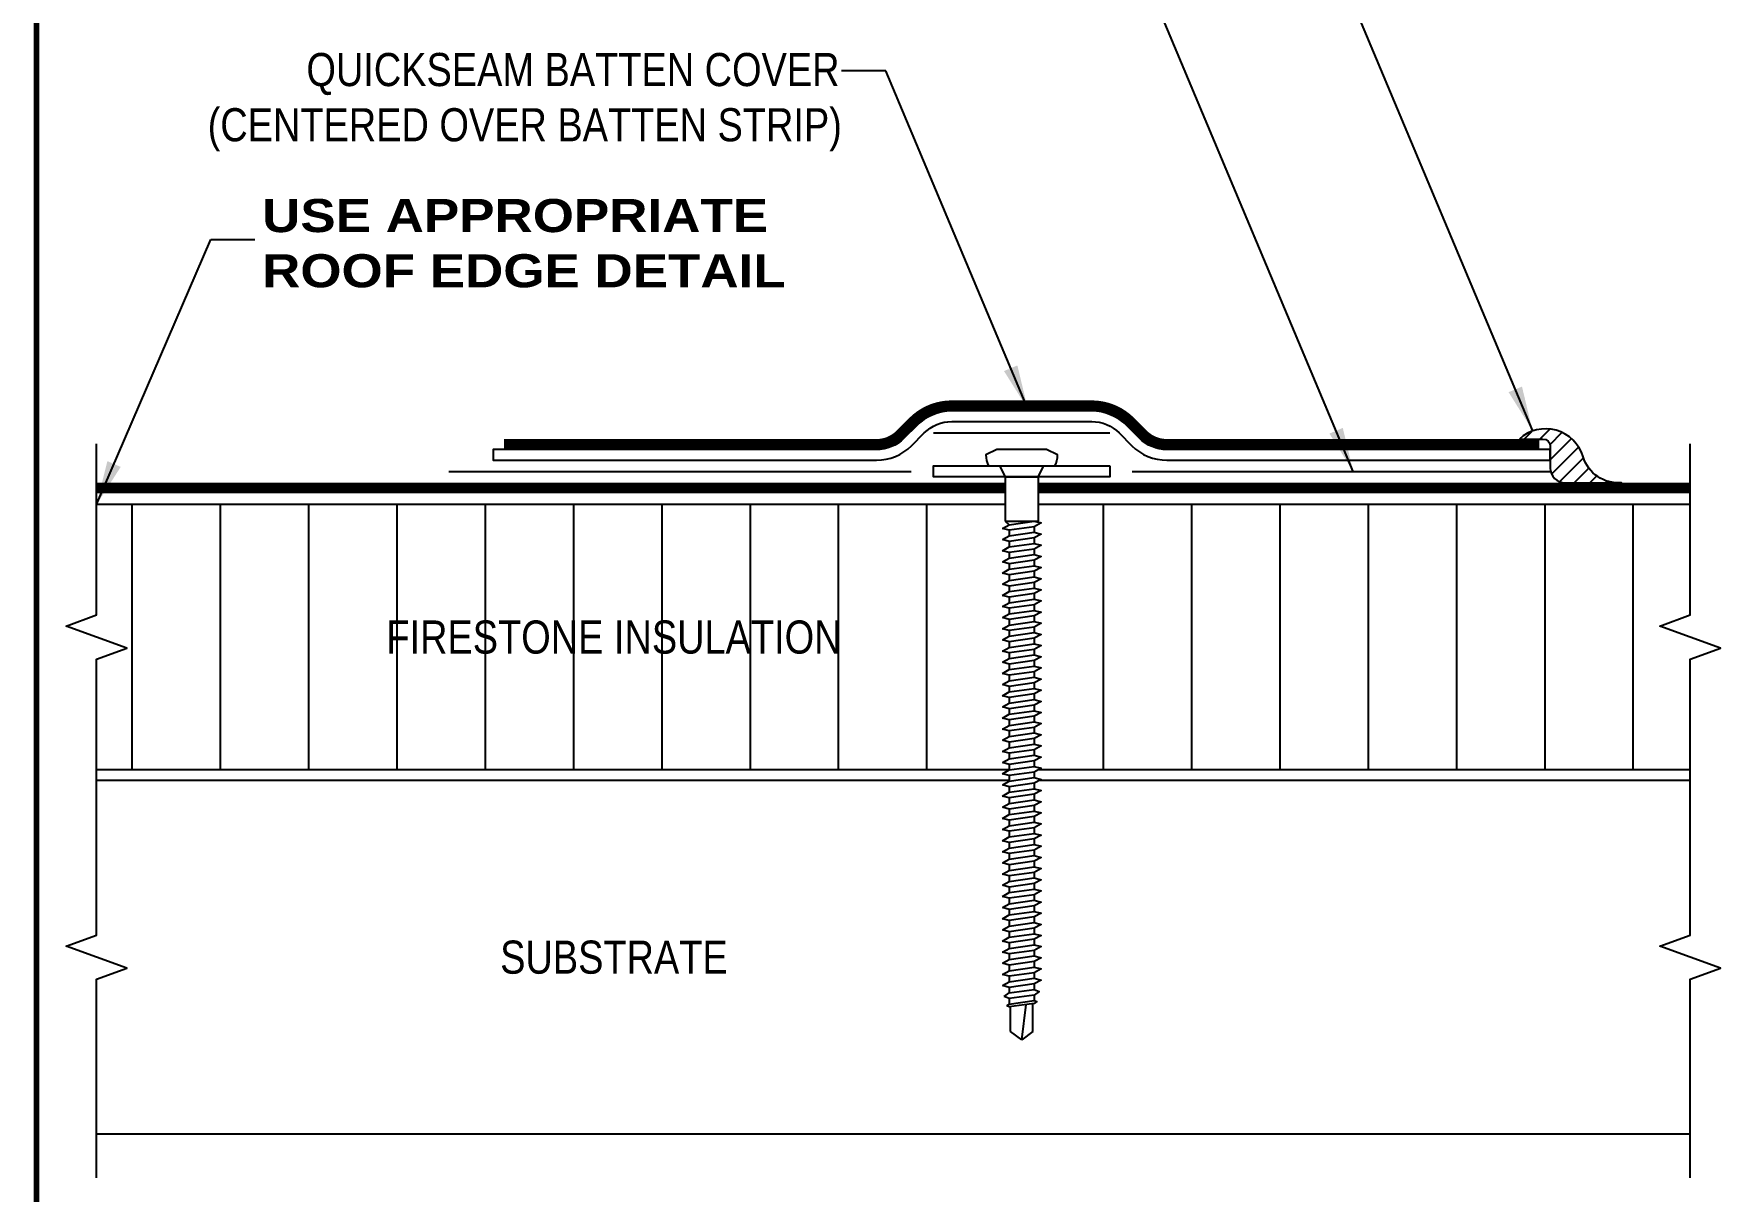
# Model space of a CAD drawing. Header units: inches. Extents: x 233.4 to 253.5, y -206.2 to -189.4.
# Drawn here: x 233.45 to 243.01, y -201.69 to -195.13 of the extents above; entities that cross this region are included whole.
import ezdxf
from ezdxf.enums import TextEntityAlignment as Align

# ---------------------------------------------------------------- set-up
doc = ezdxf.new("R2010")
doc.units = ezdxf.units.IN
doc.header["$MEASUREMENT"] = 0
doc.linetypes.add('HIDDEN', pattern=[0.375, 0.25, -0.125])
doc.layers.get('0').update_dxf_attribs({"linetype": 'CONTINUOUS'})
for name, color, linetype in [('FSBP-ACCESSORY-FIRESTONE', 7, 'CONTINUOUS'), ('FSBP-ADHESIVE', 1, 'HIDDEN'), ('FSBP-ANNO-NOTE', 7, 'CONTINUOUS'), ('FSBP-INSULATION', 7, 'CONTINUOUS'), ('FSBP-MEMBRANE', 7, 'CONTINUOUS'), ('FSBP-SEALANTS', 1, 'CONTINUOUS'), ('FSBP-SUBSTRATE-GENERIC', 9, 'CONTINUOUS'), ('FSBP-TTLB-BORDER', 7, 'CONTINUOUS'), ('FSBP-TTLB-TEXT', 7, 'CONTINUOUS')]:
    doc.layers.add(name, color=color, linetype=linetype)
doc.styles.add('FSBP_ARIAL', font='arial.ttf')
doc.styles.add('FSBP_ARIAL_BOLD', font='')
doc.styles.add('FSBP_ARIAL_NAR', font='ARIALN.TTF')
doc.styles.get('FSBP_ARIAL_BOLD').set_extended_font_data('Arial Black')
doc.linetypes.add('ZIGZAG', pattern='A,0.0001,-0.2,[131,ltypeshp.shx,S=0.2,R=0,X=-0.2,Y=0],-0.4,[131,ltypeshp.shx,S=0.2,R=180,X=0.2,Y=0],-0.2', length=0.8001)
doc.dimstyles.new('FSBP-LEADER', dxfattribs={"dimtxt": 0.1875, "dimasz": 0.25, "dimexe": 0.0625, "dimexo": 0.125, "dimgap": 0.125, "dimtad": 0, "dimtih": 1, "dimtoh": 1, "dimdec": 4, "dimzin": 0, "dimdsep": 46, "dimlunit": 4, "dimtxsty": 'FSBP_ARIAL_NAR', "dimcen": 0.09375, "dimclrd": 256, "dimclre": 256, "dimclrt": 256, "dimadec": 0, "dimazin": 0, "dimtfac": 1, "dimtdec": 4, "dimtofl": 0, "dimtmove": 0, "dimatfit": 3, "dimfxl": 1, "dimtolj": 1, "dimtzin": 0, "dimlwd": -1, "dimlwe": -1, "dimarcsym": 0})

# ---------------------------------------------------------------- blocks, each defined once
blk = doc.blocks.new('TTLB-EPDM_1')
at = {"layer": 'FSBP-TTLB-BORDER', "const_width": 0.03125}
blk.add_lwpolyline([(20, 0), (20, 13), (0, 13), (0, 0)], dxfattribs=at)
at = {"layer": 'FSBP-TTLB-TEXT'}
for tag, height, style, p in [('MAXIMUM_WARRANTY', 0.1875, 'FSBP_ARIAL_BOLD', (18.03987100774941, 0.2240244307510579)), ('ACCPT_SYSTEMS', 0.21875, 'FSBP_ARIAL', (12.49438170418193, -1.125))]:
    blk.add_attdef(tag, text='', height=height, dxfattribs=dict(at, style=style)).set_placement(p, align=Align.MIDDLE_LEFT)
for tag, height, style, p in [('DETAIL_DESCP_LINE_1', 0.21875, 'FSBP_ARIAL_BOLD', (10.33118450231211, -0.3736318192489421)), ('ISSUE_REV_DATE', 0.21875, 'FSBP_ARIAL', (16.84069633627263, -0.7282559425942452)), ('DETAIL_NUMBER', 0.4375, 'FSBP_ARIAL', (18.91941590748775, -0.8931630692489421))]:
    blk.add_attdef(tag, text='', height=height, dxfattribs=dict(at, style=style)).set_placement(p, align=Align.MIDDLE_CENTER)
blk = doc.blocks.new('FSBP_AP_FASTENER_01')
at = {"layer": 'FSBP-ACCESSORY-FIRESTONE'}
for p, q in [((-0.125, 0.04849224421338505), (-0.09375, -0.01400775578661495)), ((0.09375, -0.01400775578661495), (0.125, 0.04849224421338505)), ((-0.09375, -0.01400775578661495), (-0.09375, -0.264007755786615)), ((-0.09375, -0.01400775578661495), (0.09375, -0.01400775578661495)), ((0.09375, -0.01400775578661495), (0.09375, -0.264007755786615)), ((-0.09375, -0.264007755786615), (-0.0703125, -0.2840970415008996)), ((-0.0703125, -0.3156643085181585), (-0.0703125, -0.3472315755354103)), ((-0.0703125, -0.3787988425526763), (-0.0703125, -0.410366109569928)), ((0.0703125, -0.2955750228038667), (0.0703125, -0.3271422898211327)), ((0.0703125, -0.3587095568383845), (0.0703125, -0.3902768238556433)), ((-0.0703125, -0.4419333765871798), (-0.0703125, -0.4735006436044458)), ((0.0703125, -0.4218440908729022), (0.0703125, -0.453411357890154)), ((-0.0703125, -0.5050679106216975), (-0.0703125, -0.5366351776389564)), ((-0.0703125, -0.5682024446562153), (-0.0703125, -0.599769711673467)), ((0.0703125, -0.4849786249074128), (0.0703125, -0.5165458919246717)), ((0.0703125, -0.5481131589419235), (0.0703125, -0.5796804259591894)), ((-0.0703125, -0.631336978690733), (-0.0703125, -0.6629042457079848)), ((0.0703125, -0.6112476929764412), (0.0703125, -0.6428149599937001)), ((-0.0703125, -0.6944715127252366), (-0.0703125, -0.7260387797425025)), ((-0.0703125, -0.7576060467597543), (-0.0703125, -0.7891733137770132)), ((0.0703125, -0.674382227010959), (0.0703125, -0.7059494940282107)), ((0.0703125, -0.7375167610454696), (0.0703125, -0.7690840280627285)), ((-0.0703125, -0.820740580794272), (-0.0703125, -0.8523078478115238)), ((0.0703125, -0.8006512950799802), (0.0703125, -0.8322185620972462)), ((-0.0703125, -0.8838751148287898), (-0.0703125, -0.9154423818460415)), ((-0.0703125, -0.9470096488632933), (-0.0703125, -0.9785769158805593)), ((0.0703125, -0.863785829114498), (0.0703125, -0.8953530961317568)), ((0.0703125, -0.9269203631490157), (0.0703125, -0.9584876301662675)), ((-0.0703125, -1.010144182897811), (-0.0703125, -1.04171144991507)), ((0.0703125, -0.9900548971835264), (0.0703125, -1.021622164200785)), ((-0.0703125, -1.073278716932329), (-0.0703125, -1.104845983949581)), ((-0.0703125, -1.136413250966847), (-0.0703125, -1.167980517984098)), ((0.0703125, -1.053189431218037), (0.0703125, -1.084756698235303)), ((0.0703125, -1.116323965252555), (0.0703125, -1.147891232269814)), ((-0.0703125, -1.19954778500135), (-0.0703125, -1.231115052018616)), ((0.0703125, -1.179458499287072), (0.0703125, -1.211025766304324)), ((0.0703125, -1.242593033321583), (0.0703125, -1.274160300338842)), ((-0.0703125, -1.262682319035868), (-0.0703125, -1.294249586053127)), ((-0.0703125, -1.325816853070386), (-0.0703125, -1.357384120087637)), ((0.0703125, -1.305727567356094), (0.0703125, -1.33729483437336)), ((-0.0703125, -1.388951387104903), (-0.0703125, -1.420518654122155)), ((0.0703125, -1.368862101390611), (0.0703125, -1.40042936840787)), ((0.0703125, -1.431996635425129), (0.0703125, -1.463563902442381)), ((-0.0703125, -1.452085921139407), (-0.0703125, -1.483653188156673)), ((-0.0703125, -1.515220455173925), (-0.0703125, -1.546787722191183)), ((0.0703125, -1.49513116945964), (0.0703125, -1.526698436476899)), ((-0.0703125, -1.578354989208442), (-0.0703125, -1.609922256225694)), ((0.0703125, -1.558265703494151), (0.0703125, -1.589832970511416)), ((0.0703125, -1.621400237528668), (0.0703125, -1.652967504545927)), ((-0.0703125, -1.64148952324296), (-0.0703125, -1.673056790260212)), ((-0.0703125, -1.704624057277464), (-0.0703125, -1.73619132429473)), ((0.0703125, -1.684534771563186), (0.0703125, -1.716102038580438)), ((-0.0703125, -1.767758591311981), (-0.0703125, -1.79932585832924)), ((0.0703125, -1.747669305597697), (0.0703125, -1.779236572614955)), ((0.0703125, -1.810803839632207), (0.0703125, -1.842371106649473)), ((-0.0703125, -1.830893125346499), (-0.0703125, -1.862460392363751)), ((-0.0703125, -1.894027659381017), (-0.0703125, -1.925594926398269)), ((0.0703125, -1.873938373666725), (0.0703125, -1.905505640683984)), ((-0.0703125, -1.95716219341552), (-0.0703125, -1.988729460432786)), ((0.0703125, -1.937072907701243), (0.0703125, -1.968640174718495)), ((0.0703125, -2.000207441735753), (0.0703125, -2.031774708753012)), ((-0.0703125, -2.020296727450038), (-0.0703125, -2.051863994467297)), ((-0.0703125, -2.083431261484556), (-0.0703125, -2.114998528501808)), ((0.0703125, -2.063341975770264), (0.0703125, -2.09490924278753)), ((-0.0703125, -2.146565795519074), (-0.0703125, -2.178133062536325)), ((0.0703125, -2.126476509804782), (0.0703125, -2.158043776822041)), ((0.0703125, -2.189611043839299), (0.0703125, -2.221178310856551)), ((-0.0703125, -2.209700329553577), (-0.0703125, -2.241267596570843)), ((-0.0703125, -2.272834863588095), (-0.0703125, -2.304402130605354)), ((0.0703125, -2.25274557787381), (0.0703125, -2.284312844891069)), ((-0.0703125, -2.335969397622613), (-0.0703125, -2.367536664639864)), ((0.0703125, -2.315880111908321), (0.0703125, -2.347447378925587)), ((0.0703125, -2.379014645942839), (0.0703125, -2.410581912960097)), ((-0.0703125, -2.39910393165713), (-0.0703125, -2.430671198674382)), ((-0.0703125, -2.462238465691634), (-0.0703125, -2.4938057327089)), ((0.0703125, -2.442149179977356), (0.0703125, -2.473716446994608)), ((-0.0703125, -2.525372999726152), (-0.0703125, -2.55694026674341)), ((0.0703125, -2.505283714011867), (0.0703125, -2.536850981029126)), ((0.0703125, -2.568418248046378), (0.0703125, -2.599985515063644)), ((-0.0703125, -2.588507533760669), (-0.0703125, -2.620074800777921)), ((-0.0703125, -2.651642067795187), (-0.0703125, -2.683209334812439)), ((0.0703125, -2.631552782080895), (0.0703125, -2.663120049098154)), ((-0.0703125, -2.714776601829691), (-0.0703125, -2.746343868846957)), ((0.0703125, -2.694687316115413), (0.0703125, -2.726254583132665)), ((0.0703125, -2.757821850149924), (0.0703125, -2.789389117167183)), ((-0.0703125, -2.777911135864208), (-0.0703125, -2.809478402881467)), ((-0.0703125, -2.841045669898726), (-0.0703125, -2.872612936915978)), ((0.0703125, -2.820956384184434), (0.0703125, -2.8525236512017)), ((-0.0703125, -2.904180203933244), (-0.0703125, -2.935747470950496)), ((0.0703125, -2.884090918218952), (0.0703125, -2.915658185236211)), ((0.0703125, -2.94722545225347), (0.0703125, -2.978792719270722)), ((-0.0703125, -2.967314737967747), (-0.0703125, -2.998882004985013)), ((-0.0625, -3.154632755786622), (-0.0625, -3.013549567065063)), ((0, -3.201507755786615), (0.02460623630038583, -3.00110581902215)), ((0.0625, -3.154632755786601), (0.0625, -2.995692424207924)), ((0, -3.201507755786615), (-0.06250000000001421, -3.154632755786615)), ((0.0625, -3.154632755786615), (0, -3.201507755786615))]:
    blk.add_line(p, q, dxfattribs=at)
blk.add_lwpolyline([(0.1875, 0.04849224421338505, 0.1250000000000271), (0.203125, 0.110992244213385), (0.140625, 0.142242244213385), (-0.140625, 0.142242244213385), (-0.203125, 0.110992244213385, 0.1250000000000271), (-0.1875, 0.04849224421338505)], format="xyb", close=True, dxfattribs=at)
for points in [[(-0.109375, -0.3054610321523867), (-0.0703125, -0.2840970415008996), (0.0703125, -0.264007755786615), (0.109375, -0.2742110321523867), (0.0703125, -0.2955750228038667), (-0.0703125, -0.3156643085181585)], [(-0.109375, -0.3685955661869045), (-0.0703125, -0.3472315755354103), (0.0703125, -0.3271422898211327), (0.109375, -0.3373455661869045), (0.0703125, -0.3587095568383845), (-0.0703125, -0.3787988425526763)], [(-0.109375, -0.431730100221408), (-0.0703125, -0.410366109569928), (0.0703125, -0.3902768238556433), (0.109375, -0.400480100221408), (0.0703125, -0.4218440908729022), (-0.0703125, -0.4419333765871798)], [(-0.109375, -0.4948646342559258), (-0.0703125, -0.4735006436044458), (0.0703125, -0.453411357890154), (0.109375, -0.4636146342559258), (0.0703125, -0.4849786249074128), (-0.0703125, -0.5050679106216975)], [(-0.109375, -0.5579991682904435), (-0.0703125, -0.5366351776389564), (0.0703125, -0.5165458919246717), (0.109375, -0.5267491682904435), (0.0703125, -0.5481131589419235), (-0.0703125, -0.5682024446562153)], [(-0.109375, -0.6211337023249612), (-0.0703125, -0.599769711673467), (0.0703125, -0.5796804259591894), (0.109375, -0.5898837023249612), (0.0703125, -0.6112476929764412), (-0.0703125, -0.631336978690733)], [(-0.109375, -0.6842682363594648), (-0.0703125, -0.6629042457079848), (0.0703125, -0.6428149599937001), (0.109375, -0.6530182363594648), (0.0703125, -0.674382227010959), (-0.0703125, -0.6944715127252366)], [(-0.109375, -0.7474027703939825), (-0.0703125, -0.7260387797425025), (0.0703125, -0.7059494940282107), (0.109375, -0.7161527703939825), (0.0703125, -0.7375167610454696), (-0.0703125, -0.7576060467597543)], [(-0.109375, -0.8105373044285002), (-0.0703125, -0.7891733137770132), (0.0703125, -0.7690840280627285), (0.109375, -0.7792873044285002), (0.0703125, -0.8006512950799802), (-0.0703125, -0.820740580794272)], [(-0.109375, -0.873671838463018), (-0.0703125, -0.8523078478115238), (0.0703125, -0.8322185620972462), (0.109375, -0.842421838463018), (0.0703125, -0.863785829114498), (-0.0703125, -0.8838751148287898)], [(-0.109375, -0.9368063724975215), (-0.0703125, -0.9154423818460415), (0.0703125, -0.8953530961317568), (0.109375, -0.9055563724975215), (0.0703125, -0.9269203631490157), (-0.0703125, -0.9470096488632933)], [(-0.109375, -0.9999409065320393), (-0.0703125, -0.9785769158805593), (0.0703125, -0.9584876301662675), (0.109375, -0.9686909065320393), (0.0703125, -0.9900548971835264), (-0.0703125, -1.010144182897811)], [(-0.109375, -1.063075440566557), (-0.0703125, -1.04171144991507), (0.0703125, -1.021622164200785), (0.109375, -1.031825440566557), (0.0703125, -1.053189431218037), (-0.0703125, -1.073278716932329)], [(-0.109375, -1.126209974601075), (-0.0703125, -1.104845983949581), (0.0703125, -1.084756698235303), (0.109375, -1.094959974601075), (0.0703125, -1.116323965252555), (-0.0703125, -1.136413250966847)], [(-0.109375, -1.189344508635578), (-0.0703125, -1.167980517984098), (0.0703125, -1.147891232269814), (0.109375, -1.158094508635578), (0.0703125, -1.179458499287072), (-0.0703125, -1.19954778500135)], [(-0.109375, -1.252479042670096), (-0.0703125, -1.231115052018616), (0.0703125, -1.211025766304324), (0.109375, -1.221229042670096), (0.0703125, -1.242593033321583), (-0.0703125, -1.262682319035868)], [(-0.109375, -1.315613576704614), (-0.0703125, -1.294249586053127), (0.0703125, -1.274160300338842), (0.109375, -1.284363576704614), (0.0703125, -1.305727567356094), (-0.0703125, -1.325816853070386)], [(-0.109375, -1.378748110739132), (-0.0703125, -1.357384120087637), (0.0703125, -1.33729483437336), (0.109375, -1.347498110739132), (0.0703125, -1.368862101390611), (-0.0703125, -1.388951387104903)], [(-0.109375, -1.441882644773635), (-0.0703125, -1.420518654122155), (0.0703125, -1.40042936840787), (0.109375, -1.410632644773635), (0.0703125, -1.431996635425129), (-0.0703125, -1.452085921139407)], [(-0.109375, -1.505017178808153), (-0.0703125, -1.483653188156673), (0.0703125, -1.463563902442381), (0.109375, -1.473767178808153), (0.0703125, -1.49513116945964), (-0.0703125, -1.515220455173925)], [(-0.109375, -1.568151712842671), (-0.0703125, -1.546787722191183), (0.0703125, -1.526698436476899), (0.109375, -1.536901712842671), (0.0703125, -1.558265703494151), (-0.0703125, -1.578354989208442)], [(-0.109375, -1.631286246877188), (-0.0703125, -1.609922256225694), (0.0703125, -1.589832970511416), (0.109375, -1.600036246877188), (0.0703125, -1.621400237528668), (-0.0703125, -1.64148952324296)], [(-0.109375, -1.694420780911692), (-0.0703125, -1.673056790260212), (0.0703125, -1.652967504545927), (0.109375, -1.663170780911692), (0.0703125, -1.684534771563186), (-0.0703125, -1.704624057277464)], [(-0.109375, -1.75755531494621), (-0.0703125, -1.73619132429473), (0.0703125, -1.716102038580438), (0.109375, -1.72630531494621), (0.0703125, -1.747669305597697), (-0.0703125, -1.767758591311981)], [(-0.109375, -1.820689848980727), (-0.0703125, -1.79932585832924), (0.0703125, -1.779236572614955), (0.109375, -1.789439848980727), (0.0703125, -1.810803839632207), (-0.0703125, -1.830893125346499)], [(-0.109375, -1.883824383015245), (-0.0703125, -1.862460392363751), (0.0703125, -1.842371106649473), (0.109375, -1.852574383015245), (0.0703125, -1.873938373666725), (-0.0703125, -1.894027659381017)], [(-0.109375, -1.946958917049749), (-0.0703125, -1.925594926398269), (0.0703125, -1.905505640683984), (0.109375, -1.915708917049749), (0.0703125, -1.937072907701243), (-0.0703125, -1.95716219341552)], [(-0.109375, -2.010093451084266), (-0.0703125, -1.988729460432786), (0.0703125, -1.968640174718495), (0.109375, -1.978843451084266), (0.0703125, -2.000207441735753), (-0.0703125, -2.020296727450038)], [(-0.109375, -2.073227985118784), (-0.0703125, -2.051863994467297), (0.0703125, -2.031774708753012), (0.109375, -2.041977985118784), (0.0703125, -2.063341975770264), (-0.0703125, -2.083431261484556)], [(-0.109375, -2.136362519153302), (-0.0703125, -2.114998528501808), (0.0703125, -2.09490924278753), (0.109375, -2.105112519153302), (0.0703125, -2.126476509804782), (-0.0703125, -2.146565795519074)], [(-0.109375, -2.199497053187805), (-0.0703125, -2.178133062536325), (0.0703125, -2.158043776822041), (0.109375, -2.168247053187805), (0.0703125, -2.189611043839299), (-0.0703125, -2.209700329553577)], [(-0.109375, -2.262631587222323), (-0.0703125, -2.241267596570843), (0.0703125, -2.221178310856551), (0.109375, -2.231381587222323), (0.0703125, -2.25274557787381), (-0.0703125, -2.272834863588095)], [(-0.109375, -2.325766121256841), (-0.0703125, -2.304402130605354), (0.0703125, -2.284312844891069), (0.109375, -2.294516121256841), (0.0703125, -2.315880111908321), (-0.0703125, -2.335969397622613)], [(-0.109375, -2.388900655291359), (-0.0703125, -2.367536664639864), (0.0703125, -2.347447378925587), (0.109375, -2.357650655291359), (0.0703125, -2.379014645942839), (-0.0703125, -2.39910393165713)], [(-0.109375, -2.452035189325862), (-0.0703125, -2.430671198674382), (0.0703125, -2.410581912960097), (0.109375, -2.420785189325862), (0.0703125, -2.442149179977356), (-0.0703125, -2.462238465691634)], [(-0.109375, -2.51516972336038), (-0.0703125, -2.4938057327089), (0.0703125, -2.473716446994608), (0.109375, -2.48391972336038), (0.0703125, -2.505283714011867), (-0.0703125, -2.525372999726152)], [(-0.109375, -2.578304257394898), (-0.0703125, -2.55694026674341), (0.0703125, -2.536850981029126), (0.109375, -2.547054257394898), (0.0703125, -2.568418248046378), (-0.0703125, -2.588507533760669)], [(-0.109375, -2.641438791429415), (-0.0703125, -2.620074800777921), (0.0703125, -2.599985515063644), (0.109375, -2.610188791429415), (0.0703125, -2.631552782080895), (-0.0703125, -2.651642067795187)], [(-0.109375, -2.704573325463919), (-0.0703125, -2.683209334812439), (0.0703125, -2.663120049098154), (0.109375, -2.673323325463919), (0.0703125, -2.694687316115413), (-0.0703125, -2.714776601829691)], [(-0.109375, -2.767707859498437), (-0.0703125, -2.746343868846957), (0.0703125, -2.726254583132665), (0.109375, -2.736457859498437), (0.0703125, -2.757821850149924), (-0.0703125, -2.777911135864208)], [(-0.109375, -2.830842393532954), (-0.0703125, -2.809478402881467), (0.0703125, -2.789389117167183), (0.109375, -2.799592393532954), (0.0703125, -2.820956384184434), (-0.0703125, -2.841045669898726)], [(-0.109375, -2.893976927567472), (-0.0703125, -2.872612936915978), (0.0703125, -2.8525236512017), (0.109375, -2.862726927567472), (0.0703125, -2.884090918218952), (-0.0703125, -2.904180203933244)], [(-0.099609375, -2.955716372316267), (-0.0703125, -2.935747470950496), (0.0703125, -2.915658185236211), (0.099609375, -2.927256550887698), (0.0703125, -2.94722545225347), (-0.0703125, -2.967314737967747)], [(-0.0849609375, -3.008866455667892), (-0.0703125, -2.998882004985013), (0.0703125, -2.978792719270722), (0.0849609375, -2.984591902096462), (0.0703125, -2.994576352779355), (-0.0703125, -3.014665638493632)]]:
    blk.add_lwpolyline(points, close=True, dxfattribs=at)
blk.add_lwpolyline([(-0.09375, -0.264007755786615), (0.09375, -0.264007755786615)], dxfattribs=at)

msp = doc.modelspace()

# ---------------------------------------------------------------- hatches: boundary and pattern name
at = {"layer": 'FSBP-INSULATION'}
h = msp.add_hatch(dxfattribs=at)
h.set_pattern_fill('LINE', color=256, scale=4, angle=90, style=0)
h.set_pattern_definition([(90, (-0.4956234265254693, -66.04666666666657), (-0.5, 3.061515884555943e-17), [])])
h.paths.add_polyline_path([(242.8272344518487, -197.7986655899474), (239.1351246772919, -197.7986655899474), (239.1351246772919, -197.8924155899475), (239.1116871772918, -197.8924155899475), (239.1507496772919, -197.9026188663132), (239.1116871772919, -197.9239828569648), (239.1116871772919, -197.9555501239819), (239.1507496772919, -197.9657534003478), (239.1116871772918, -197.9871173909992), (239.1116871772919, -198.0186846580165), (239.1507496772918, -198.0288879343822), (239.1116871772919, -198.0502519250338), (239.1116871772919, -198.081819192051), (239.1507496772919, -198.0920224684168), (239.1116871772918, -198.1133864590682), (239.1116871772918, -198.1449537260855), (239.1507496772919, -198.1551570024513), (239.1116871772918, -198.1765209931027), (239.1116871772919, -198.2080882601201), (239.1507496772918, -198.2182915364858), (239.1116871772919, -198.2396555271372), (239.1116871772919, -198.2712227941545), (239.1507496772918, -198.2814260705203), (239.1116871772919, -198.3027900611718), (239.1116871772919, -198.334357328189), (239.1507496772918, -198.3445606045548), (239.1116871772919, -198.3659245952063), (239.1116871772919, -198.3974918622236), (239.1507496772919, -198.4076951385893), (239.1116871772918, -198.4290591292408), (239.1116871772919, -198.460626396258), (239.1507496772919, -198.4708296726238), (239.1116871772918, -198.4921936632754), (239.1116871772919, -198.5237609302926), (239.1507496772919, -198.5339642066584), (239.1116871772918, -198.5553281973098), (239.1116871772919, -198.5868954643271), (239.1507496772918, -198.5970987406928), (239.1116871772919, -198.6184627313444), (239.1116871772919, -198.6500299983616), (239.1507496772918, -198.6602332747274), (239.1116871772919, -198.6815972653789), (239.1116871772918, -198.7131645323961), (239.1507496772919, -198.7233678087619), (239.1116871772918, -198.7447317994134), (239.1116871772919, -198.7762990664307), (239.1507496772918, -198.7865023427964), (239.1116871772919, -198.8078663334479), (239.1116871772919, -198.8394336004652), (239.1507496772919, -198.8496368768309), (239.1116871772918, -198.8710008674824), (239.1116871772918, -198.9025681344997), (239.1507496772919, -198.9127714108654), (239.1116871772919, -198.9341354015169), (239.1116871772919, -198.9657026685342), (239.1507496772918, -198.9759059449), (239.1116871772918, -198.9972699355515), (239.1116871772919, -199.0288372025686), (239.1507496772919, -199.0390404789345), (239.1116871772918, -199.0604044695859), (239.1116871772918, -199.0919717366032), (239.1507496772919, -199.102175012969), (239.1116871772918, -199.1235390036204), (239.1116871772918, -199.1551062706377), (239.1507496772918, -199.1653095470035), (239.1116871772919, -199.186673537655), (239.1116871772918, -199.2182408046722), (239.1507496772919, -199.228444081038), (239.1116871772918, -199.2498080716895), (239.1116871772918, -199.2813753387067), (239.1507496772919, -199.2915786150725), (239.1377916601983, -199.2986655899474), (242.8272344518487, -199.2986655899474), (242.8272344518487, -198.6736655899475), (242.9989517905645, -198.6111655899473), (242.6555171131328, -198.4861655899474), (242.8272344518487, -198.4236655899473)])
h.paths.add_polyline_path([(238.9710621772919, -198.3544466139033), (238.9710621772919, -198.3228793468861), (238.9319996772919, -198.3126760705203), (238.9710621772919, -198.2913120798688), (238.9710621772918, -198.2597448128516), (238.9319996772918, -198.2495415364858), (238.9710621772919, -198.2281775458343), (238.9710621772919, -198.196610278817), (238.9319996772918, -198.1864070024513), (238.9710621772919, -198.1650430117998), (238.9710621772919, -198.1334757447825), (238.9319996772919, -198.1232724684168), (238.9710621772919, -198.1019084777653), (238.9710621772918, -198.070341210748), (238.9319996772919, -198.0601379343822), (238.9710621772919, -198.0387739437307), (238.9710621772919, -198.0072066767135), (238.9319996772918, -197.9970034003478), (238.9710621772918, -197.9756394096962), (238.9710621772919, -197.944072142679), (238.9319996772919, -197.9338688663132), (238.9710621772919, -197.9125048756617), (238.9476246772919, -197.8924155899475), (238.9476246772919, -197.7986655899474), (233.8027555656845, -197.7986655899474), (233.8027555656845, -198.4236655899475), (233.6310382269686, -198.4861655899474), (233.9744729044004, -198.6111655899474), (233.8027555656845, -198.6736655899474), (233.8027555656845, -199.2986655899474), (238.9710621772918, -199.2986655899473), (238.9710621772919, -199.2698973574038), (238.9319996772919, -199.259694081038), (238.9710621772919, -199.2383300903866), (238.9710621772918, -199.2067628233693), (238.9319996772919, -199.1965595470035), (238.9710621772919, -199.175195556352), (238.9710621772919, -199.1436282893347), (238.9319996772919, -199.133425012969), (238.9710621772919, -199.1120610223175), (238.9710621772919, -199.0804937553002), (238.9319996772919, -199.0702904789345), (238.9710621772919, -199.048926488283), (238.9710621772918, -199.0173592212657), (238.9319996772919, -199.0071559449), (238.9710621772919, -198.9857919542484), (238.9710621772918, -198.9542246872312), (238.9319996772919, -198.9440214108654), (238.9710621772919, -198.922657420214), (238.9710621772919, -198.8910901531967), (238.9319996772919, -198.8808868768309), (238.9710621772919, -198.8595228861794), (238.9710621772919, -198.8279556191622), (238.9319996772919, -198.8177523427964), (238.9710621772919, -198.7963883521449), (238.9710621772919, -198.7648210851277), (238.9319996772919, -198.7546178087619), (238.9710621772919, -198.7332538181104), (238.9710621772918, -198.7016865510931), (238.9319996772919, -198.6914832747274), (238.9710621772919, -198.6701192840759), (238.9710621772919, -198.6385520170587), (238.9319996772918, -198.6283487406928), (238.9710621772919, -198.6069847500414), (238.9710621772919, -198.5754174830241), (238.9319996772918, -198.5652142066584), (238.9710621772919, -198.5438502160068), (238.9710621772919, -198.5122829489896), (238.9319996772919, -198.5020796726238), (238.9710621772919, -198.4807156819724), (238.9710621772919, -198.4491484149551), (238.9319996772919, -198.4389451385893), (238.9710621772919, -198.4175811479378), (238.9710621772918, -198.3860138809206), (238.9319996772918, -198.3758106045548)])
h.paths.add_polyline_path([(235.3949819871955, -198.6941187788969), (238.069670766186, -198.6941187788969), (238.069670766186, -198.4030845019528), (235.3949819871955, -198.4030845019528)], flags=24)
at = {"layer": 'FSBP-SEALANTS'}
h = msp.add_hatch(dxfattribs=at)
h.set_pattern_fill('ANSI31', color=256, scale=0.5, angle=90, style=0)
h.set_pattern_definition([(45.00000000000001, (439.8648199583513, 147.8938807400357), (0.04419417382415922, -0.04419417382415922), [])])
edge = h.paths.add_edge_path()
edge.add_line((241.8593402378483, -197.4274155899475), (241.9931132745303, -197.4274155899475))
edge.add_arc((241.9931132745303, -197.4690822566142), 0.04166666666668561, 0, 90, ccw=False)
edge.add_line((242.034779941197, -197.4690822566142), (242.034779941197, -197.5915822566141))
edge.add_arc((242.1181132745304, -197.5915822566142), 0.08333333333334281, 179.9999999999609, 269.9999999999413)
edge.add_line((242.1181132745303, -197.6749155899475), (242.437350373626, -197.6749155899474))
edge.add_arc((242.4199426880068, -197.4669771260321), 0.2086658388286879, 197.1246944951963, 274.78539012472334, ccw=False)
edge.add_arc((242.0082015311339, -197.5913923161161), 0.2214679465828886, 16.51963588453735, 132.2337840866444)

# ---------------------------------------------------------------- linework, layer by layer
at = {"layer": 'FSBP-ACCESSORY-FIRESTONE'}
msp.add_lwpolyline([(239.5413746772919, -197.5799155899475), (239.5413746772919, -197.6424155899475), (238.5413746772919, -197.6424155899475), (238.5413746772919, -197.5799155899475)], close=True, dxfattribs=at)
at = {"layer": 'FSBP-ADHESIVE', "linetype": 'ZIGZAG', "ltscale": 0.17}
for p, q in [((238.5413746772919, -197.3924155899475), (239.5413746772919, -197.3924155899475)), ((235.7979694133866, -197.6111655899475), (238.4163746772919, -197.6111655899475)), ((239.6663746772919, -197.6111655899475), (242.034779941197, -197.6111655899475))]:
    msp.add_line(p, q, dxfattribs=at)
at = {"layer": 'FSBP-INSULATION', "linetype": 'Continuous'}
for points in [[(233.8027555656845, -199.2986655899474), (233.8027555656845, -198.6736655899474), (233.9744729044004, -198.6111655899474), (233.6310382269686, -198.4861655899474), (233.8027555656845, -198.4236655899474), (233.8027555656845, -197.4549155899474)], [(242.8272344518487, -199.2986655899474), (242.8272344518487, -198.6736655899474), (242.9989517905645, -198.6111655899474), (242.6555171131328, -198.4861655899474), (242.8272344518487, -198.4236655899474), (242.8272344518487, -197.4549155899474)]]:
    msp.add_lwpolyline(points, dxfattribs=at)
at = {"layer": 'FSBP-INSULATION'}
for points in [[(238.9476246772919, -197.7986655899474), (233.8027555656845, -197.7986655899474)], [(242.8272344518487, -197.7986655899474), (239.1351246772919, -197.7986655899474)], [(233.8027555656845, -199.2986655899474), (238.9710621772919, -199.2986655899474)], [(239.1377916601982, -199.2986655899474), (242.8272344518487, -199.2986655899474)]]:
    msp.add_lwpolyline(points, dxfattribs=at)
at = {"layer": 'FSBP-MEMBRANE', "const_width": 0.06}
msp.add_lwpolyline([(241.972279941197, -197.4574155899475), (239.8636780678851, -197.4574155899474, -0.1989123673796804), (239.7293277794596, -197.4017658783728), (239.6570243888664, -197.3294624877796, 0.1989123673796721), (239.4378212866986, -197.2386655899475), (239.0413746772919, -197.2386655899475), (238.6449280678851, -197.2386655899475, 0.1989123673796695), (238.4257249657172, -197.3294624877796), (238.3534215751241, -197.4017658783729, -0.1989123673796878), (238.2190712866986, -197.4574155899475), (236.1104694133866, -197.4574155899475)], format="xyb", dxfattribs=at)
at = {"layer": 'FSBP-MEMBRANE'}
msp.add_lwpolyline([(242.034779941197, -197.4874155899474), (239.8636780678851, -197.4874155899474, -0.1989123673796917), (239.708114576024, -197.4229790818085), (239.6358111854308, -197.3506756912152, 0.1989123673796657), (239.4378212866986, -197.2686655899474), (239.0413746772919, -197.2686655899474), (238.6449280678851, -197.2686655899474, 0.198912367379658), (238.4469381691529, -197.3506756912152), (238.3746347785597, -197.4229790818085, -0.1989123673796818), (238.2190712866986, -197.4874155899474), (236.0479694133866, -197.4874155899475), (236.0479694133866, -197.5474155899475), (238.2190712866986, -197.5474155899474, 0.1989123673796691), (238.4170611854309, -197.4654054886797), (238.4893645760241, -197.3931020980864, -0.1989123673796678), (238.6449280678851, -197.3286655899474), (239.0413746772919, -197.3286655899474), (239.4378212866986, -197.3286655899474, -0.1989123673796679), (239.5933847785597, -197.3931020980864), (239.6656881691528, -197.4654054886797, 0.1989123673796691), (239.8636780678851, -197.5474155899474), (242.0347799411971, -197.5474155899475)], format="xyb", close=True, dxfattribs=at)
at = {"layer": 'FSBP-MEMBRANE', "const_width": 0.06}
for points in [[(233.8027555656845, -197.7049155899474), (238.9476246772919, -197.7049155899474)], [(239.1351246772919, -197.7049155899474), (242.8272344518487, -197.7049155899474)]]:
    msp.add_lwpolyline(points, dxfattribs=at)
at = {"layer": 'FSBP-SEALANTS'}
msp.add_lwpolyline([(241.8593402378483, -197.4274155899475), (241.9931132745303, -197.4274155899475, -0.414213562373095), (242.034779941197, -197.4690822566142), (242.034779941197, -197.5915822566141, 0.4142135623729951), (242.1181132745303, -197.6749155899475), (242.437350373626, -197.6749155899474, -0.3524532957922623), (242.2205277998758, -197.5284192507166, 0.5526796809205625)], format="xyb", close=True, dxfattribs=at)
at = {"layer": 'FSBP-SUBSTRATE-GENERIC'}
for p, q in [((242.4878665901554, -199.3611655899474), (242.4878665901554, -199.3611655899474)), ((233.8027555656845, -201.3611655899474), (242.8272344518487, -201.3611655899474))]:
    msp.add_line(p, q, dxfattribs=at)
for points in [[(233.8027555656845, -201.6111655899474), (233.8027555656845, -200.4861655899474), (233.9744729044004, -200.4236655899474), (233.6310382269686, -200.2986655899474), (233.8027555656845, -200.2361655899474), (233.8027555656845, -199.2986655899474)], [(238.9710621772919, -199.3611655899474), (233.8027555656845, -199.3611655899474)], [(242.8272344518487, -199.3611655899474), (239.1389518594385, -199.3611655899474)], [(242.8272344518487, -201.6111655899474), (242.8272344518487, -200.4861655899474), (242.9989517905645, -200.4236655899474), (242.6555171131328, -200.2986655899474), (242.8272344518487, -200.2361655899474), (242.8272344518487, -199.2986655899474)]]:
    msp.add_lwpolyline(points, dxfattribs=at)

# ---------------------------------------------------------------- block references
msp.add_blockref('TTLB-EPDM_1', (233.4627011304548, -203.5707045035641))
at = {"layer": 'FSBP-ACCESSORY-FIRESTONE'}
msp.add_blockref('FSBP_AP_FASTENER_01', (239.0413746772919, -197.6284078341608), dxfattribs=at)

# ---------------------------------------------------------------- texts
at = {"layer": 'FSBP-ANNO-NOTE', "style": 'FSBP_ARIAL_NAR'}
for s, p in [('FIRESTONE INSULATION', (236.7323263766908, -198.5486655899474)), ('SUBSTRATE', (236.7323263766908, -200.3611655899474))]:
    msp.add_text(s, height=0.1875, dxfattribs=at).set_placement(p, align=Align.MIDDLE_CENTER)
at = {"layer": 'FSBP-ANNO-NOTE', "char_height": 0.1875, "attachment_point": 1}
for s, width, insert, style in [('\\pi1.5282;QUICKSEAM BATTEN COVER\\P\\pi0.96912;(CENTERED OVER BATTEN STRIP)', 4.534694047143432, (233.4627011304548, -195.2415932782551), 'FSBP_ARIAL_NAR'), ('USE APPROPRIATE\\PROOF EDGE DETAIL', 3.062176103112506, (234.7400122125418, -196.0683369112485), 'FSBP_ARIAL_BOLD')]:
    msp.add_mtext_dynamic_manual_height_columns(s, width=width, gutter_width=2.5, heights=[0.5849446624599784], dxfattribs=dict(at, insert=insert, style=style))

# ---------------------------------------------------------------- leaders
at = {"layer": 'FSBP-ANNO-NOTE'}
for points in [[(241.9332685875204, -197.3768657817631), (240.4272038928033, -193.7924735231058), (240.1772038928033, -193.7924735231058)], [(240.9186302666583, -197.6111655899475), (239.7031073741268, -194.7182547731058), (239.4531073741268, -194.7182547731058)], [(239.0759480044293, -197.2571990401062), (238.271760382044, -195.3432547731058), (238.021760382044, -195.3432547731058)], [(233.8027555656845, -197.7986655899474), (234.4490978244766, -196.2971172182185), (234.6990978244766, -196.2971172182185)]]:
    msp.add_leader(points, dimstyle='FSBP-LEADER', dxfattribs=at)

doc.saveas('drawing.dxf')
